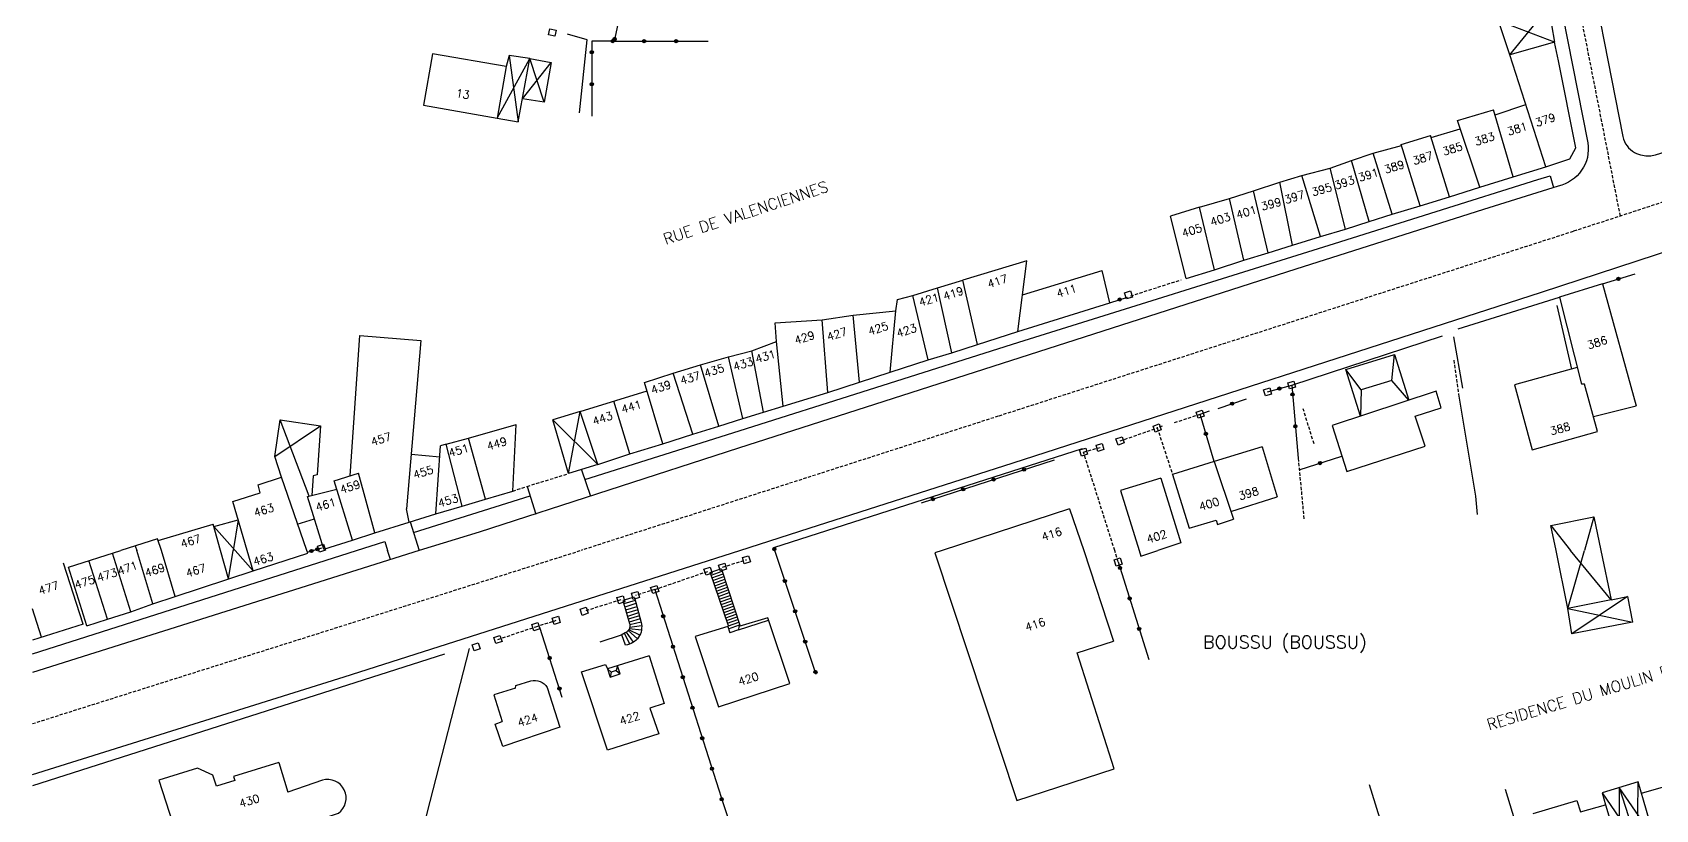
# Model space of a CAD drawing. Header units: millimetres. Extents: x 110000 to 111002, y 124000 to 125000.
# Drawn here: x 110000 to 110253.6, y 124709.5 to 124830.9 of the extents above; entities that cross this region are included whole.
import ezdxf
from ezdxf.enums import TextEntityAlignment as Align

# ---------------------------------------------------------------- set-up
doc = ezdxf.new("R2010")
doc.units = ezdxf.units.MM
doc.linetypes.add('DASHED', pattern=[0.75, 0.5, -0.25])
doc.layers.get('0').update_dxf_attribs({"linetype": 'CONTINUOUS'})
for name, color, linetype in [('W0001', 6, 'DASHED'), ('W0008', 7, 'CONTINUOUS'), ('W0100', 7, 'CONTINUOUS'), ('W0112', 1, 'DASHED'), ('W0310', 3, 'CONTINUOUS'), ('W0322', 7, 'CONTINUOUS'), ('W0980', 7, 'CONTINUOUS'), ('W0989', 7, 'CONTINUOUS'), ('W0991', 7, 'CONTINUOUS'), ('W1102', 7, 'CONTINUOUS')]:
    doc.layers.add(name, color=color, linetype=linetype)
doc.styles.get("Standard").update_dxf_attribs({"font": 'romans.shx', "width": 0.85})

# ---------------------------------------------------------------- blocks, each defined once
blk = doc.blocks.new('t322o')
at = {"color": 0, "linetype": 'Continuous'}
for radius in [0.25, 0.15]:
    blk.add_circle((0, 0), radius, dxfattribs=at)
blk = doc.blocks.new('t112o')
at = {"color": 0, "linetype": 'Continuous'}
for p, q in [((-0.5, 0.5), (0.5, 0.5)), ((-0.5, -0.5), (-0.5, 0.5)), ((0.5, 0.5), (0.5, -0.5)), ((0.5, -0.5), (-0.5, -0.5))]:
    blk.add_line(p, q, dxfattribs=at)

msp = doc.modelspace()

# ---------------------------------------------------------------- linework, layer by layer
at = {"layer": 'W0001'}
for points in [[(110248.07, 124802.21), (110239.33, 124846.7), (110232.96, 124879.8), (110225.71, 124918.21), (110223.12, 124935.82), (110224.77, 124948.17), (110226.36, 124960.34), (110227.83, 124968.36), (110229.43, 124980.34), (110230.86, 125000)], [(110500, 124885.25), (110425.2, 124860.58), (110320.36, 124825.89), (110240.68, 124799.79), (110150.89, 124770.95), (110085.71, 124750)], [(110000, 124722.95), (110085.71, 124750)]]:
    msp.add_lwpolyline(points, dxfattribs=at)
at = {"layer": 'W0008'}
for points in [[(110232.23, 125000), (110231.93, 124994.65), (110231.63, 124989.82), (110231.25, 124986.21), (110230.87, 124980.18), (110230.42, 124975.51), (110229.82, 124971.37), (110227.93, 124959.02), (110227.33, 124953.14), (110226.5, 124943.87), (110226.2, 124940.26), (110225.96, 124937.33, 0.062066), (110226.08, 124934.78), (110226.66, 124931.06), (110228.39, 124918.71), (110230.05, 124909.9), (110235.62, 124880.3), (110242.03, 124847.23), (110248.46, 124814.61, 0.217663), (110250.3, 124812.12, 0.061388), (110251.53, 124811.69, 0.121891), (110253.56, 124811.76), (110257.07, 124812.84)], [(110239.05, 124833.67), (110242.99, 124813.65, -0.397718), (110238.36, 124806.88), (110226.68, 124803.22), (110197.38, 124793.9), (110155.71, 124780.51), (110110.31, 124765.94), (110069.81, 124752.82), (110060.42, 124750)]]:
    msp.add_lwpolyline(points, format="xyb", dxfattribs=at)
for points in [[(110110.5, 124750), (110121.33, 124753.49), (110153.23, 124763.69), (110235.77, 124790.33), (110304.27, 124812.75), (110320.49, 124818.07), (110358.02, 124830.44), (110397.5, 124843.44), (110437.9, 124856.89), (110477.26, 124869.89), (110500, 124877.32)], [(110086.28, 124761.09), (110109.41, 124768.36), (110154.12, 124782.51), (110203.39, 124797.91), (110235.18, 124807.92), (110237.09, 124808.48), (110237.63, 124806.65)], [(110222.73, 124784.59), (110238.58, 124789.54)], [(110196.72, 124775.82), (110220.26, 124783.52)], [(110115.82, 124750.44), (110164.02, 124765.89)], [(110085.78, 124762.56), (110087.19, 124758.45)], [(110059.55, 124752.8), (110077.74, 124758.51)], [(110077.28, 124760), (110078.63, 124755.67)], [(110059.03, 124754.48), (110060.42, 124750)], [(110050.64, 124750), (110055.05, 124751.38)], [(110055.05, 124751.38), (110055.48, 124750)], [(110060.42, 124750), (110000, 124730.91)], [(110000, 124733.84), (110050.64, 124750)], [(110000, 124715), (110048.67, 124730.27), (110110.5, 124750)], [(110055.94, 124748.58), (110055.48, 124750)], [(110064.38, 124733.81), (110000, 124713.25)]]:
    msp.add_lwpolyline(points, dxfattribs=at)
at = {"layer": 'W0100'}
for p, q in [((110105.87, 124746.54), (110107.62, 124747.17)), ((110106.01, 124746.12), (110107.76, 124746.75)), ((110106.16, 124745.71), (110107.89, 124746.33)), ((110106.3, 124745.29), (110108.03, 124745.91)), ((110106.44, 124744.88), (110108.17, 124745.49)), ((110106.59, 124744.46), (110108.3, 124745.08)), ((110106.73, 124744.04), (110108.44, 124744.66)), ((110106.87, 124743.63), (110108.57, 124744.24)), ((110107.02, 124743.21), (110108.71, 124743.82)), ((110107.16, 124742.8), (110108.85, 124743.4)), ((110107.3, 124742.38), (110108.98, 124742.98)), ((110107.45, 124741.96), (110109.12, 124742.56)), ((110107.59, 124741.55), (110109.25, 124742.14)), ((110107.73, 124741.13), (110109.39, 124741.73)), ((110107.88, 124740.72), (110109.53, 124741.31)), ((110108.02, 124740.3), (110109.66, 124740.89)), ((110108.16, 124739.88), (110109.8, 124740.47)), ((110108.31, 124739.47), (110109.94, 124740.05)), ((110108.45, 124739.05), (110110.07, 124739.63)), ((110108.59, 124738.64), (110110.21, 124739.21)), ((110108.74, 124738.22), (110110.34, 124738.8)), ((110108.75, 124737.76), (110110.48, 124738.38))]:
    msp.add_line(p, q, dxfattribs=at)
for points in [[(110230.8, 124827.37), (110229.05, 124832.68), (110236.82, 124834.74), (110237.78, 124829.35), (110229.05, 124832.68)], [(110230.8, 124827.37), (110236.82, 124834.74)], [(110062.47, 124827.55), (110061.09, 124819.54)], [(110073.98, 124825.57), (110062.47, 124827.55)], [(110074.45, 124827.29), (110073.98, 124825.57)], [(110079.92, 124820), (110077.7, 124826.81), (110074.45, 124827.29), (110075.88, 124816.9)], [(110241.11, 124812.86), (110238.41, 124826.42), (110237.78, 124829.35), (110230.8, 124827.37)], [(110236.44, 124809.91), (110230.8, 124827.37)], [(110072.59, 124817.48), (110075.88, 124816.9), (110077.7, 124826.81), (110081.04, 124826.18), (110079.92, 124820), (110076.54, 124820.5), (110081.04, 124826.18)], [(110072.59, 124817.48), (110077.7, 124826.81)], [(110073.98, 124825.57), (110072.59, 124817.48)], [(110061.09, 124819.54), (110072.59, 124817.48)], [(110228.5, 124817.99), (110233.29, 124819.64)], [(110222.63, 124817.14), (110228.26, 124818.81)], [(110226.11, 124806.7), (110222.63, 124817.14)], [(110231.34, 124808.31), (110228.26, 124818.81)], [(110213.85, 124813.37), (110218.4, 124814.78)], [(110221.35, 124805.22), (110218.4, 124814.78)], [(110218.5, 124814.45), (110223.06, 124815.83)], [(110198.29, 124808.55), (110202.72, 124809.69), (110206.05, 124810.88), (110209.43, 124812.02), (110213.89, 124813.23)], [(110212.43, 124802.48), (110209.43, 124812.02)], [(110216.79, 124803.82), (110213.85, 124813.37)], [(110240.19, 124811.12), (110241.11, 124812.86)], [(110205.12, 124800.13), (110202.72, 124809.69)], [(110208.81, 124801.34), (110206.05, 124810.88)], [(110231.34, 124808.31), (110236.44, 124809.91)], [(110236.44, 124809.91), (110240.19, 124811.12)], [(110182.33, 124803.59), (110187.01, 124804.94), (110190.74, 124806.13), (110194.86, 124807.47), (110198.29, 124808.55)], [(110196.87, 124797.65), (110194.86, 124807.47)], [(110201.23, 124798.99), (110198.29, 124808.55)], [(110221.35, 124805.22), (110226.11, 124806.7)], [(110226.11, 124806.7), (110231.34, 124808.31)], [(110189.23, 124795.31), (110187.01, 124804.94)], [(110193.05, 124796.45), (110190.74, 124806.13)], [(110216.79, 124803.82), (110221.35, 124805.22)], [(110182.33, 124803.59), (110177.81, 124802.16)], [(110180.24, 124792.43), (110177.81, 124802.16)], [(110184.67, 124793.83), (110182.33, 124803.59)], [(110208.81, 124801.34), (110212.43, 124802.48)], [(110212.43, 124802.48), (110216.79, 124803.82)], [(110196.87, 124797.65), (110201.23, 124798.99)], [(110201.23, 124798.99), (110205.12, 124800.13)], [(110205.12, 124800.13), (110208.81, 124801.34)], [(110193.05, 124796.45), (110196.87, 124797.65)], [(110155.36, 124795.19), (110145.37, 124792.18)], [(110153.95, 124784.18), (110155.36, 124795.19)], [(110184.67, 124793.83), (110189.23, 124795.31)], [(110189.23, 124795.31), (110193.05, 124796.45)], [(110100.07, 124777.67), (110104.34, 124778.96), (110108.72, 124780.21), (110112.37, 124781.16), (110116.25, 124782.59), (110116.02, 124785.52), (110123.39, 124785.99), (110128.23, 124786.71), (110134.9, 124787.42), (110135.13, 124789.16), (110137.51, 124789.8), (110141.4, 124790.99), (110145.37, 124792.18)], [(110147.65, 124782.17), (110145.37, 124792.18)], [(110154.68, 124789.89), (110167.1, 124793.68)], [(110168.3, 124788.67), (110167.1, 124793.68)], [(110180.24, 124792.43), (110184.67, 124793.83)], [(110245.29, 124791.62), (110238.58, 124789.54)], [(110245.29, 124791.62), (110250.55, 124772.55)], [(110139.94, 124779.76), (110137.51, 124789.8)], [(110143.63, 124780.83), (110141.4, 124790.99)], [(110238.58, 124789.54), (110241.99, 124775.93)], [(110129.21, 124776.28), (110128.23, 124786.71)], [(110133.97, 124777.82), (110134.9, 124787.42)], [(110153.95, 124784.18), (110168.3, 124788.67)], [(110124.25, 124774.67), (110123.39, 124785.99)], [(110147.65, 124782.17), (110153.95, 124784.18)], [(110049.63, 124761.64), (110051.13, 124783.54), (110060.65, 124782.75), (110058.43, 124756.51)], [(110117.27, 124772.53), (110116.25, 124782.59)], [(110143.63, 124780.83), (110147.65, 124782.17)], [(110107.21, 124769.38), (110104.34, 124778.96)], [(110110.97, 124770.58), (110108.72, 124780.21)], [(110114.19, 124771.59), (110112.37, 124781.16)], [(110133.97, 124777.82), (110139.94, 124779.76)], [(110139.94, 124779.76), (110143.63, 124780.83)], [(110207.46, 124770.97), (110205.17, 124778.24), (110212.77, 124780.6), (110215, 124773.45), (110212.37, 124776.55), (110207.59, 124775.09), (110207.46, 124770.97)], [(110212.37, 124776.55), (110212.77, 124780.6)], [(110095.64, 124776.21), (110100.07, 124777.67)], [(110098.5, 124766.63), (110095.64, 124776.21)], [(110103.19, 124768.17), (110100.07, 124777.67)], [(110124.25, 124774.67), (110129.21, 124776.28)], [(110129.21, 124776.28), (110133.97, 124777.82)], [(110207.59, 124775.09), (110205.17, 124778.24)], [(110241.34, 124778.54), (110231.52, 124775.87)], [(110085.54, 124771.7), (110096.02, 124774.92)], [(110117.27, 124772.53), (110124.25, 124774.67)], [(110205.34, 124762.32), (110217.55, 124766.25), (110216.03, 124770.98), (110220.09, 124772.27), (110219.3, 124774.86), (110203.03, 124769.52), (110205.34, 124762.32)], [(110231.52, 124775.87), (110234.28, 124765.69)], [(110234.28, 124765.69), (110244.52, 124768.56), (110242.44, 124775.93), (110241.99, 124775.93)], [(110083.73, 124761.98), (110085.54, 124771.7), (110081.27, 124770.38)], [(110088.3, 124763.41), (110085.54, 124771.7)], [(110093.33, 124765.09), (110090.8, 124773.32)], [(110110.97, 124770.58), (110114.19, 124771.59)], [(110114.19, 124771.59), (110117.27, 124772.53)], [(110243.87, 124770.88), (110250.55, 124772.55)], [(110038.92, 124761.43), (110037.88, 124764.67), (110038.68, 124770.38), (110045.02, 124769.43), (110044.47, 124761.82), (110043.83, 124761.66), (110043.67, 124758.59)], [(110037.88, 124764.67), (110045.02, 124769.43)], [(110043.22, 124758.48), (110038.68, 124770.38)], [(110064.62, 124766.58), (110068.11, 124767.53), (110075.56, 124769.67)], [(110075.03, 124759.26), (110075.56, 124769.67)], [(110088.3, 124763.41), (110083.73, 124761.98), (110081.27, 124770.38), (110088.3, 124763.41)], [(110103.19, 124768.17), (110107.21, 124769.38)], [(110107.21, 124769.38), (110110.97, 124770.58)], [(110063.02, 124755.71), (110063.77, 124766.33)], [(110064.62, 124766.58), (110063.77, 124766.33)], [(110067.11, 124756.91), (110064.62, 124766.58)], [(110070.8, 124757.99), (110068.11, 124767.53)], [(110093.33, 124765.09), (110098.5, 124766.63)], [(110098.5, 124766.63), (110103.19, 124768.17)], [(110192.11, 124766.16), (110184.6, 124763.88)], [(110192.11, 124766.16), (110194.47, 124758.37)], [(110059.15, 124765.01), (110063.63, 124764.59)], [(110088.3, 124763.41), (110093.33, 124765.09)], [(110184.6, 124763.88), (110178.1, 124761.87)], [(110184.6, 124763.88), (110187.64, 124754.88)], [(110031.3, 124757.62), (110035.58, 124758.97), (110035.27, 124760.24), (110038.92, 124761.43)], [(110042.87, 124750), (110038.92, 124761.43)], [(110047.12, 124760.86), (110050.96, 124762.06)], [(110053.5, 124752.76), (110050.96, 124762.06)], [(110176.28, 124761.27), (110169.98, 124759.33)], [(110176.28, 124761.27), (110179.4, 124751.17)], [(110178.1, 124761.87), (110180.69, 124753.49)], [(110042.95, 124758.41), (110047.53, 124759.54)], [(110050.01, 124751.62), (110047.12, 124760.86)], [(110070.8, 124757.99), (110075.03, 124759.26)], [(110169.98, 124759.33), (110172.87, 124750)], [(110033.52, 124750), (110031.3, 124757.62)], [(110045.52, 124750.21), (110042.95, 124758.41)], [(110058.86, 124754.43), (110058.43, 124756.51)], [(110063.02, 124755.71), (110067.11, 124756.91)], [(110067.11, 124756.91), (110070.8, 124757.99)], [(110162, 124756.51), (110142.1, 124750)], [(110162, 124756.51), (110164.27, 124750)], [(110187.24, 124756.05), (110194.47, 124758.37)], [(110019.65, 124751.53), (110028.22, 124754.07)], [(110029.37, 124750), (110028.22, 124754.07)], [(110028.32, 124753.71), (110032.12, 124754.77), (110031.35, 124750)], [(110028.32, 124753.71), (110031.66, 124750)], [(110041.36, 124754.1), (110044.04, 124754.94)], [(110053.5, 124752.76), (110058.86, 124754.43)], [(110058.86, 124754.43), (110063.02, 124755.71)], [(110180.69, 124753.49), (110184.92, 124754.71), (110185.14, 124754.06), (110187.64, 124754.88)], [(110238.03, 124750), (110237.2, 124753.88), (110243.9, 124755.23), (110245, 124750)], [(110237.2, 124753.88), (110240.29, 124750)], [(110243.9, 124755.23), (110242.45, 124750)], [(110019.56, 124751.83), (110013.81, 124750)], [(110020.16, 124750), (110019.56, 124751.83)], [(110045.52, 124750.21), (110050.01, 124751.62)], [(110050.01, 124751.62), (110053.5, 124752.76)], [(110179.4, 124751.17), (110175.82, 124750)], [(110005.61, 124747.38), (110013.81, 124750)], [(110011.74, 124739.26), (110008.8, 124748.4)], [(110015.39, 124740.41), (110012.51, 124749.58)], [(110016.05, 124750.72), (110016.28, 124750)], [(110018.83, 124741.66), (110016.28, 124750)], [(110022.27, 124742.8), (110020.16, 124750)], [(110030.6, 124745.55), (110029.37, 124750)], [(110030.6, 124745.55), (110031.35, 124750)], [(110034.47, 124746.82), (110031.66, 124750)], [(110034.47, 124746.82), (110033.52, 124750)], [(110034.47, 124746.82), (110043, 124749.57)], [(110043, 124749.57), (110042.87, 124750)], [(110142.1, 124750), (110140.99, 124749.64)], [(110140.99, 124749.64), (110153.8, 124710.96)], [(110164.27, 124750), (110168.9, 124735.81)], [(110172.87, 124750), (110173.18, 124749.12), (110175.82, 124750)], [(110245, 124750), (110246.63, 124742.29), (110239.86, 124740.93), (110238.03, 124750)], [(110239.86, 124740.93), (110242.45, 124750)], [(110246.63, 124742.29), (110240.29, 124750)], [(110008.51, 124738.22), (110005.61, 124747.38)], [(110022.27, 124742.8), (110034.47, 124746.82)], [(110108.74, 124738.2), (110105.85, 124746.59)], [(110107.65, 124747.07), (110110.55, 124738.16)], [(110015.39, 124740.41), (110018.83, 124741.66)], [(110018.83, 124741.66), (110022.27, 124742.8)], [(110094.02, 124742.69), (110092.23, 124742.17)], [(110094.16, 124742.19), (110092.38, 124741.65)], [(110094.28, 124741.72), (110092.53, 124741.13)], [(110094.43, 124741.18), (110092.67, 124740.68)], [(110094.55, 124740.72), (110092.8, 124740.21)], [(110246.63, 124742.29), (110249.19, 124742.78), (110249.98, 124738.8), (110240.5, 124736.95), (110239.86, 124740.93), (110249.98, 124738.8)], [(110249.19, 124742.78), (110240.5, 124736.95)], [(110008.51, 124738.22), (110011.74, 124739.26)], [(110011.74, 124739.26), (110015.39, 124740.41)], [(110094.68, 124740.26), (110092.96, 124739.69)], [(110094.81, 124739.78), (110093.08, 124739.25)], [(110094.93, 124739.3), (110093.22, 124738.78)], [(110095.17, 124738.22), (110093.3, 124737.96)], [(110095.07, 124738.81), (110093.32, 124738.36)], [(110107.2, 124725.56), (110118.32, 124729.2), (110114.87, 124739.48), (110110.36, 124738.1), (110110.31, 124737.57), (110108.95, 124737.11)], [(110108.74, 124738.2), (110108.64, 124738.12)], [(110110.31, 124737.57), (110114.99, 124739.12)], [(110092.67, 124735.2), (110092.06, 124736.8)], [(110093.32, 124735.35), (110092.47, 124737.06)], [(110093.92, 124735.66), (110092.79, 124737.24)], [(110094.51, 124736.19), (110093.05, 124737.47)], [(110094.88, 124736.76), (110093.15, 124737.61)], [(110095.13, 124737.53), (110093.23, 124737.76)], [(110108.64, 124738.12), (110103.54, 124736.53)], [(110103.54, 124736.53), (110107.2, 124725.56)], [(110108.64, 124738.12), (110108.95, 124737.11)], [(110153.8, 124710.96), (110168.97, 124715.88), (110163.2, 124734.03), (110168.9, 124735.81)], [(110096.34, 124733.54), (110089.84, 124731.5)], [(110096.34, 124733.54), (110098.68, 124726.09)], [(110098.68, 124726.09), (110096.45, 124725.34), (110097.87, 124721.36), (110089.82, 124718.79), (110085.76, 124731.04), (110089.54, 124732.18)], [(110089.54, 124732.18), (110089.84, 124731.5)], [(110090.25, 124730.2), (110091.81, 124730.72), (110091.39, 124731.99), (110091.17, 124731.24), (110090.4, 124730.99), (110089.84, 124731.5)], [(110089.84, 124731.5), (110090.25, 124730.2)], [(110090.4, 124730.99), (110090.25, 124730.2)], [(110091.17, 124731.24), (110091.81, 124730.72)], [(110075.45, 124728.51), (110072.07, 124727.43)], [(110075.45, 124728.51), (110075.51, 124728.9)], [(110072.07, 124727.43), (110073.4, 124723.29)], [(110038.5, 124716.87), (110031.43, 124714.7)], [(110038.5, 124716.87), (110039.91, 124712.26)], [(110251.36, 124712.07), (110255.18, 124713.17), (110254.68, 124715.09), (110261.37, 124717.01), (110264.58, 124706.48), (110261.16, 124705.48), (110261.1, 124705.84)], [(110031.43, 124714.7), (110031.63, 124714.05)], [(110247.9, 124703.23), (110253.47, 124704.91), (110250.83, 124713.88), (110245.2, 124712.17), (110245.77, 124710.25)], [(110245.2, 124712.17), (110250.77, 124704.1), (110250.83, 124713.88)], [(110253.47, 124704.91), (110247.88, 124712.99), (110247.9, 124703.23)], [(110247.88, 124712.99), (110250.77, 124704.1)], [(110234.44, 124708.9), (110241.28, 124710.96), (110241.85, 124709.18), (110245.77, 124710.25), (110248.32, 124701.83)]]:
    msp.add_lwpolyline(points, dxfattribs=at)
for points in [[(110092.23, 124742.15), (110093.28, 124738.57, -0.381628), (110092.6, 124737.13), (110091.98, 124736.75), (110088.65, 124735.69)], [(110094.03, 124742.66), (110095.08, 124738.76, -0.457042), (110092.67, 124735.2, 16.796401)], [(110075.51, 124728.9), (110077.87, 124729.61, -0.346685), (110080.41, 124728.61), (110082.39, 124722.4), (110073.5, 124719.36), (110072.29, 124722.88), (110073.4, 124723.29)], [(110031.63, 124714.05), (110028.76, 124713.17), (110028.19, 124714.88), (110025.77, 124716.02), (110019.72, 124714.1), (110023.56, 124702.35), (110030.19, 124704.34), (110031.61, 124700.43), (110035.82, 124701.71), (110035.11, 124704.34), (110041.66, 124706.55), (110041.8, 124706.98), (110047.79, 124708.97, 0.849558), (110045.29, 124714.1), (110039.91, 124712.26)]]:
    msp.add_lwpolyline(points, format="xyb", dxfattribs=at)
at = {"layer": 'W0100', "flags": 128}
msp.add_lwpolyline([(110007.9, 124738.5), (110000, 124735.98)], dxfattribs=at)
at = {"layer": 'W0112'}
for points in [[(110171.54, 124789.72), (110179.47, 124792.26)], [(110222.06, 124779.7), (110222.79, 124774.41)], [(110178.42, 124769.97), (110182.42, 124771.26)], [(110200.21, 124766.65), (110198.52, 124772.1)], [(110169.91, 124767.09), (110175.71, 124769.11), (110178.1, 124761.87)], [(110176.51, 124769.4), (110175.71, 124769.11)], [(110169.07, 124750), (110164.2, 124765.34), (110166.78, 124766.08)], [(110197.74, 124764.4), (110198.64, 124754.78)], [(110075.03, 124759.26), (110077.28, 124760), (110083.73, 124761.98)], [(110107.82, 124747.38), (110111.53, 124748.55)], [(110169.61, 124748.19), (110169.07, 124750)], [(110097.21, 124743.88), (110105.54, 124746.74)], [(110097.21, 124743.88), (110094.2, 124742.97)], [(110091.93, 124742.28), (110086.19, 124740.49)], [(110072.72, 124736.09), (110078.63, 124738.09), (110081.84, 124739.08)]]:
    msp.add_lwpolyline(points, dxfattribs=at)
at = {"layer": 'W0310'}
for points in [[(110085.48, 124818.33), (110086.67, 124829.74), (110083.57, 124830.62)], [(110240.5, 124778.31), (110238.22, 124788.25)], [(110223.47, 124775.31), (110222.06, 124783.36)], [(110222.79, 124774.41), (110225.44, 124758.49), (110225.72, 124755.62)], [(110068.23, 124734.67), (110061.61, 124708.97), (110057.69, 124691.89)]]:
    msp.add_lwpolyline(points, dxfattribs=at)
at = {"layer": 'W0322'}
for points in [[(110093.65, 124842.43), (110091.59, 124832.91), (110090.87, 124829.51), (110105.55, 124829.51)], [(110090.87, 124829.51), (110087.38, 124829.51), (110087.38, 124817.78)], [(110245.29, 124791.62), (110250.38, 124793.2)], [(110168.3, 124788.67), (110171.06, 124789.56)], [(110185.24, 124772.16), (110189.68, 124773.68)], [(110192.95, 124774.75), (110196.72, 124775.82), (110197.74, 124764.4)], [(110184.6, 124763.88), (110182.42, 124771.26), (110183.89, 124771.77)], [(110138.87, 124757.43), (110159.69, 124764.14)], [(110197.91, 124762.59), (110204.57, 124764.72)], [(110042.95, 124749.76), (110043.96, 124750)], [(110045.15, 124750.34), (110043.96, 124750)], [(110115.97, 124749.97), (110115.82, 124750.44)], [(110122.45, 124730.61), (110115.97, 124749.97)], [(110169.61, 124748.19), (110174.39, 124732.96)], [(110097.21, 124743.88), (110107.99, 124710.18), (110109.27, 124706.41)], [(110082.77, 124727.05), (110079.28, 124737.94)], [(110208.8, 124713.46), (110216.21, 124689.61), (110216.92, 124687.33), (110218.98, 124687.97)], [(110223.69, 124689.54), (110236.08, 124693.45), (110233.59, 124701.21), (110230.1, 124712.67)]]:
    msp.add_lwpolyline(points, dxfattribs=at)
at = {"layer": 'W1102', "flags": 128}
for points in [[(110007.9, 124738.5), (110004.86, 124748.03)], [(110001.42, 124736.44), (110000, 124740.88)]]:
    msp.add_lwpolyline(points, dxfattribs=at)

# ---------------------------------------------------------------- block references
at = {"layer": 'W0112'}
for p, rotation in [((110081.23, 124830.86), 168.3356852769364), ((110171.23, 124789.88), 17.51195474740637), ((110196.72, 124775.82), 196.2474556860481), ((110192.95, 124774.75), 16.27215540210378), ((110182.42, 124771.26), 197.7094836365336), ((110175.71, 124769.11), 199.1592423309253), ((110166.78, 124766.08), 195.9705085133032), ((110169.91, 124767.09), 19.15771860819724), ((110164.2, 124765.34), 16.20202457563247), ((110045.15, 124750.34), 17.87801013406176), ((110111.53, 124748.55), 196.9142987202524), ((110169.61, 124748.19), 288.0744676636598), ((110105.54, 124746.74), 198.4207185158164), ((110107.82, 124747.38), 17.54663194947032), ((110094.2, 124742.97), 195.490321286064), ((110097.21, 124743.88), 18.42071851599595), ((110086.19, 124740.49), 18.53147549934009), ((110091.93, 124742.28), 196.4390965609427), ((110078.64, 124738.09), 17.52224962445097), ((110081.84, 124739.08), 197.260269472541), ((110072.72, 124736.09), 19.31034251023478), ((110069.3, 124734.95), 18.2253030453787)]:
    msp.add_blockref('t112o', p, dxfattribs=dict(at, rotation=rotation))
at = {"layer": 'W0322'}
for p, rotation in [((110090.65, 124829.51), 180), ((110090.94, 124829.83), 258.1689962818738), ((110087.38, 124827.78), 270), ((110087.38, 124822.78), 270), ((110247.77, 124792.39), 17.23117643173545), ((110169.85, 124789.17), 17.86198363494865), ((110194.81, 124775.27), 15.81994167796114), ((110196.85, 124774.36), 275.0713363758925), ((110187.4, 124772.9), 18.85448814837004), ((110197.29, 124769.38), 275.0713363758925), ((110183.32, 124768.2), 106.4482172143085), ((110201.15, 124763.63), 17.72051233491063), ((110150.17, 124761.07), 17.88704399935687), ((110154.93, 124762.61), 17.88704399935687), ((110145.41, 124759.54), 17.88704399935687), ((110140.66, 124758), 17.88704399935687), ((110043.58, 124749.91), 13.2708337943892), ((110044.53, 124750.18), 195.3184254671448), ((110115.9, 124750.2), 107.2549113842812), ((110169.9, 124747.27), 287.3980427049055), ((110117.55, 124745.23), 108.5124000479562), ((110119.14, 124740.49), 108.5124000479562), ((110171.4, 124742.5), 287.3980427049055), ((110098.54, 124739.72), 287.7358350639726), ((110120.73, 124735.75), 108.5124000479562), ((110172.89, 124737.73), 287.3980427049055), ((110080.8, 124733.18), 107.7720464253404), ((110100.06, 124734.96), 287.7358350639726), ((110122.32, 124731.01), 108.5124000479562), ((110082.33, 124728.42), 107.7720464253404), ((110101.59, 124730.2), 287.7358350639726), ((110103.11, 124725.44), 287.7358350639726), ((110104.63, 124720.67), 287.7358350639726), ((110106.15, 124715.91), 287.7358350639726), ((110107.68, 124711.15), 287.7358350639726)]:
    msp.add_blockref('t322o', p, dxfattribs=dict(at, rotation=rotation))
for p in [(110095.55, 124829.51), (110100.55, 124829.51)]:
    msp.add_blockref('t322o', p, dxfattribs=at)

# ---------------------------------------------------------------- texts
at = {"layer": 'W0980'}
msp.add_text('BOUSSU (BOUSSU)', height=2, dxfattribs=at).set_placement((110195.65, 124735.54), align=Align.MIDDLE)
at = {"layer": 'W0989'}
for s, rotation, p in [('RUE DE VALENCIENNES', 18.1533, (110111.43, 124802.72)), ('RESIDENCE DU MOULIN DE BRIQUES', 16.7718, (110247.58, 124728.75))]:
    msp.add_text(s, height=1.75, rotation=rotation, dxfattribs=at).set_placement(p, align=Align.MIDDLE)
at = {"layer": 'W0991'}
for s, rotation, p in [('13', 350.2382, (110067.23, 124821.26)), ('381', 17.512, (110231.96, 124815.83)), ('379', 17.8051, (110236.35, 124817.22)), ('383', 17.0894, (110226.86, 124814.24)), ('387', 17.1486, (110217.2, 124811.25)), ('385', 17.2027, (110221.85, 124812.69)), ('391', 17.4612, (110208.7, 124808.63)), ('389', 17.0894, (110212.74, 124809.88)), ('395', 16.3232, (110201.42, 124806.33)), ('393', 18.1078, (110204.96, 124807.43)), ('399', 14.9196, (110193.51, 124804.07)), ('397', 17.0894, (110197.16, 124805.17)), ('403', 17.914, (110185.58, 124801.69)), ('401', 16.594, (110189.63, 124802.8)), ('405', 17.6364, (110181.14, 124799.94)), ('417', 17.6867, (110150.76, 124792.02)), ('411', 17.371, (110161.55, 124790.51)), ('421', 16.2075, (110140.05, 124789.16)), ('419', 18.4207, (110143.86, 124790.12)), ('429', 17.0894, (110120.62, 124783.22)), ('427', 17.9552, (110125.69, 124783.78)), ('425', 17.9355, (110132.12, 124784.65)), ('423', 18.0338, (110136.56, 124784.33)), ('386', 17.21, (110244.45, 124782.46)), ('435', 17.8051, (110106.49, 124778.07)), ('433', 17.3405, (110111.02, 124779.1)), ('431', 16.9143, (110114.51, 124780.29)), ('439', 18.175, (110098.19, 124775.48)), ('437', 16.6862, (110102.76, 124776.92)), ('443', 18.4207, (110089.05, 124770.62)), ('441', 16.6179, (110093.57, 124772.44)), ('388', 15.178, (110238.65, 124769)), ('457', 17.3405, (110054.46, 124767.37)), ('451', 16.2075, (110066.58, 124765.61)), ('449', 16.7695, (110072.55, 124766.66)), ('455', 17.0245, (110061.05, 124762.22)), ('459', 18.0897, (110049.62, 124759.92)), ('453', 16.4275, (110064.93, 124757.78)), ('398', 16.8736, (110189.99, 124758.9)), ('463', 17.0577, (110036.15, 124756.3)), ('461', 17.3892, (110045.82, 124757.15)), ('400', 17.1723, (110183.82, 124757.24)), ('416', 18.2009, (110159.23, 124752.55)), ('467', 17.5788, (110024.72, 124751.44)), ('402', 17.1322, (110175.64, 124752.17)), ('463', 16.9421, (110036.06, 124748.66)), ('475', 17.8648, (110008.16, 124745.05)), ('473', 17.4336, (110011.66, 124746.16)), ('471', 19.9679, (110014.85, 124747.24)), ('469', 18.4207, (110019.12, 124746.92)), ('467', 18.211, (110025.52, 124746.87)), ('477', 17.6924, (110002.53, 124744.14)), ('416', 17.8954, (110156.65, 124738.44)), ('420', 17.3405, (110111.85, 124729.94)), ('424', 17.7701, (110077.37, 124723.53)), ('422', 17.4044, (110093.31, 124723.78)), ('430', 17.0169, (110033.89, 124710.89))]:
    msp.add_text(s, height=1.25, rotation=rotation, dxfattribs=at).set_placement(p, align=Align.MIDDLE)

doc.saveas('drawing.dxf')
